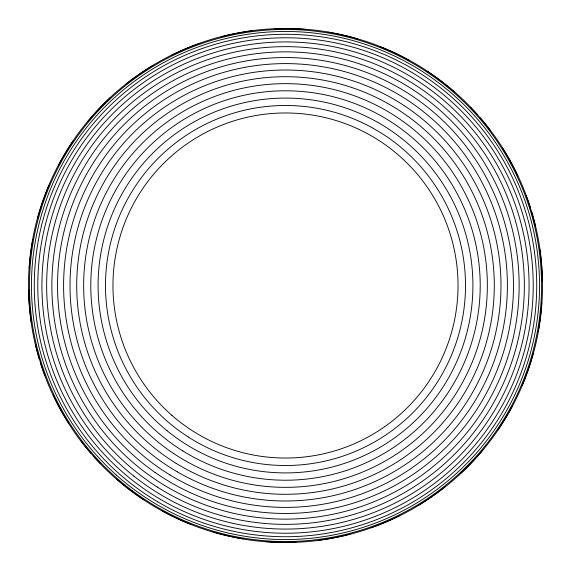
<?xml version="1.0" encoding="UTF-8"?>
<svg xmlns="http://www.w3.org/2000/svg" width="571" height="571" viewBox="0 0 571 571"><rect width="100%" height="100%" fill="white"/><g stroke="black" fill="none" stroke-linecap="round" stroke-linejoin="round"><path stroke-width="0.86" d="M531.58 211.306A257.021 257.021 0 0 1 434.274 495.078M432.832 496.099A257.021 257.021 0 0 1 336.169 537.475M334.435 537.818A257.021 257.021 0 0 1 231.034 536.683M229.299 536.297A257.021 257.021 0 0 1 93.209 456.029M90.875 453.367A257.021 257.021 0 0 1 40.47 363.077M39.42 359.694A257.021 257.021 0 0 1 136.726 75.922M138.168 74.901A257.021 257.021 0 0 1 234.831 33.525M236.565 33.182A257.021 257.021 0 0 1 339.966 34.317M341.701 34.703A257.021 257.021 0 0 1 477.791 114.971M480.125 117.633A257.021 257.021 0 0 1 530.53 207.923M541.765 302.844A256.85 256.85 0 0 1 538.175 331.637M533.271 353.199A256.85 256.85 0 0 1 522.037 385.611M512.551 405.581A256.85 256.85 0 0 1 497.562 430.42M483.187 449.484A256.85 256.85 0 0 1 460.868 473.166M444.773 487.006A256.85 256.85 0 0 1 418.022 505.528M399.4 515.713A256.85 256.85 0 0 1 371.043 527.69M349.902 534.149A256.85 256.85 0 0 1 318.825 540.18M295.914 542.143A256.85 256.85 0 0 1 266.022 541.615M243.203 538.846A256.85 256.85 0 0 1 213.204 531.965M190.628 524.192A256.85 256.85 0 0 1 161.986 510.702M143.813 499.739A256.85 256.85 0 0 1 116.527 478.948M100.517 463.702A256.85 256.85 0 0 1 81.068 440.998M68.449 422.84A256.85 256.85 0 0 1 53.203 395.096M44.945 375.54A256.85 256.85 0 0 1 35.495 344.399M31.227 321.808A256.85 256.85 0 0 1 28.678 289.369M29.235 268.156A256.85 256.85 0 0 1 32.825 239.363M37.729 217.801A256.85 256.85 0 0 1 48.963 185.389M58.449 165.419A256.85 256.85 0 0 1 73.438 140.58M87.813 121.516A256.85 256.85 0 0 1 110.132 97.834M126.227 83.994A256.85 256.85 0 0 1 152.978 65.472M171.6 55.287A256.85 256.85 0 0 1 199.957 43.31M221.098 36.851A256.85 256.85 0 0 1 252.175 30.82M275.086 28.857A256.85 256.85 0 0 1 304.978 29.385M327.797 32.154A256.85 256.85 0 0 1 357.796 39.035M380.372 46.808A256.85 256.85 0 0 1 409.014 60.298M427.187 71.261A256.85 256.85 0 0 1 454.473 92.052M470.483 107.298A256.85 256.85 0 0 1 489.932 130.002M502.551 148.16A256.85 256.85 0 0 1 517.797 175.904M526.055 195.46A256.85 256.85 0 0 1 535.505 226.601M539.773 249.192A256.85 256.85 0 0 1 542.322 281.631M171.878 415.338A172.528 172.528 0 0 0 454.752 318.982A172.528 172.528 0 0 0 229.87 122.187A172.528 172.528 0 0 0 171.878 415.338M188.216 436.958A180.008 180.008 0 0 0 465.308 294.022A180.008 180.008 0 0 0 202.976 125.52A180.008 180.008 0 0 0 188.216 436.958M166.968 430.67A187.416 187.416 0 0 0 470.49 315.57A187.416 187.416 0 0 0 219.05 110.26A187.416 187.416 0 0 0 166.968 430.67M182.806 450.926A194.704 194.704 0 0 0 480.111 291.724A194.704 194.704 0 0 0 193.583 113.857A194.704 194.704 0 0 0 182.806 450.926M173.655 453.524A201.841 201.841 0 0 0 486.935 298.348A201.841 201.841 0 0 0 195.903 104.629A201.841 201.841 0 0 0 173.655 453.524M176.146 463.359A208.786 208.786 0 0 0 494.208 291.274A208.786 208.786 0 0 0 186.146 101.866A208.786 208.786 0 0 0 176.146 463.359M177.338 471.874A215.481 215.481 0 0 0 500.981 285.985A215.481 215.481 0 0 0 178.173 98.647A215.481 215.481 0 0 0 177.338 471.874M170.022 474.979A221.891 221.891 0 0 0 507.333 290.767A221.891 221.891 0 0 0 179.144 90.753A221.891 221.891 0 0 0 170.022 474.979M155.069 472.46A227.965 227.965 0 0 0 512.63 304.978A227.965 227.965 0 0 0 188.801 79.062A227.965 227.965 0 0 0 155.069 472.46M164.712 485.486A233.639 233.639 0 0 0 519.089 290.111A233.639 233.639 0 0 0 172.699 80.896A233.639 233.639 0 0 0 164.712 485.486M157.246 487.006A238.856 238.856 0 0 0 524.135 295.814A238.856 238.856 0 0 0 175.119 73.68A238.856 238.856 0 0 0 157.246 487.006M133.878 476.128A243.574 243.574 0 0 0 526.398 321.494A243.574 243.574 0 0 0 196.224 58.877A243.574 243.574 0 0 0 133.878 476.128M160.501 499.368A247.714 247.714 0 0 0 533.214 286.82A247.714 247.714 0 0 0 162.785 70.319A247.714 247.714 0 0 0 160.501 499.368M157.81 501.859A251.226 251.226 0 0 0 536.711 287.898A251.226 251.226 0 0 0 161.971 66.743A251.226 251.226 0 0 0 157.81 501.859M116.42 475.101A254.038 254.038 0 0 0 534.235 337.126A254.038 254.038 0 0 0 205.845 44.274A254.038 254.038 0 0 0 116.42 475.101M132.429 490.767A256.058 256.058 0 0 0 539.802 315.428A256.058 256.058 0 0 0 184.269 50.305A256.058 256.058 0 0 0 132.429 490.767"/></g></svg>
